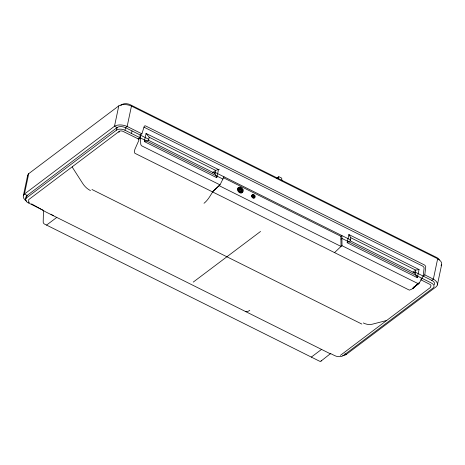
<?xml version="1.0" encoding="UTF-8"?>
<svg xmlns="http://www.w3.org/2000/svg" width="465" height="465" viewBox="0 0 465 465"><rect width="100%" height="100%" fill="white"/><g stroke="black" fill="none" stroke-linecap="round" stroke-linejoin="round"><path stroke-width="0.7" d="M43.472 210.616L43.199 221.729A1.97 1.494 53 0 0 44.518 224.078L319.461 361.154A1.97 1.494 53 0 0 321.431 360.445M254.332 197.201C248.949 196.672 256.395 192.806 254.006 197.445L254.489 197.009M254.163 197.253L254.099 196.131L252.251 194.916L252.571 194.672M140.418 137.936L138.797 139.163L138.861 140.32L134.821 149.486L134.42 151.642L134.833 153.258L334.538 252.605L341.031 246.438L340.88 236.29L341.856 235.552L342.007 245.7L416.966 283.075A2.837 2.145 53 0 0 419.494 282.673L423.173 276.1L424.121 267.956A2.505 1.895 53 0 0 422.528 266.032L144.348 127.334A1.627 1.232 53 0 0 143.981 127.148M423.173 276.1L424.801 274.873L425.748 266.736A2.505 1.895 53 0 0 424.156 264.806L145.969 126.108A1.627 1.232 53 0 0 144.173 126.544L141.889 133.821L140.261 135.042L139.727 137.594L138.099 138.814M253.675 195.626L253.756 195.224L253.239 195.341L254.018 195.393L252.251 194.916M252.268 195.724L253.204 195.102L252.233 195.835L253.268 196.352A1.244 0.942 53 0 1 253.599 197.497M23.337 195.771L27.633 175.386M441.064 265.777A9.986 5.452 11.9 0 0 437.658 258.755L131.45 106.09A9.986 5.452 11.9 0 0 125.736 104.619L124.568 104.555A9.986 5.452 11.9 0 0 118.79 105.875L28.731 173.654L24.43 194.044A9.986 5.452 11.9 0 0 26.424 201.043M43.634 210.5L28.429 202.92C25.488 201.862 24.918 198.642 26.36 196.056L117.087 127.555A6.219 3.395 11.9 0 1 125.527 127.701L148.777 139.291M25.558 199.456L26.488 197.887L27.028 195.335L24.43 194.044L114.489 126.265A9.986 5.452 11.9 0 1 120.272 124.946L121.441 125.004A9.986 5.452 11.9 0 1 127.154 126.474L141.889 133.821M72.65 166.394L72.435 167.412L82.642 183.361A15.886 12.014 53 0 0 90.489 190.604M118.79 105.875L114.489 126.265L117.087 127.555L116.552 130.107L26.488 197.887M118.953 132.432L119.145 131.397A3.081 1.686 11.9 0 1 122.632 131.188L138.797 139.163M222.886 179.054L124.992 130.247L125.527 127.701L127.154 126.474L131.45 106.09M131.479 133.478L132.014 130.932M212.336 172.858L215.638 170.37L218.509 169.551L216.789 177.706L144.342 141.587L146.062 133.432L218.509 169.551L219.37 169.167M144.342 141.587L148.562 140.308L149.207 137.251L146.062 133.432M216.789 177.706L214.993 173.428L215.638 170.37L149.207 137.251M347.163 242.707L348.878 234.552L419.058 269.543L417.343 277.698L347.163 242.707L350.18 240.829L350.825 237.772L348.878 234.552M417.343 277.698L415.059 273.176L415.698 270.119L419.058 269.543M437.658 258.755L433.363 279.145A9.986 5.452 11.9 0 1 436.269 286.696L346.21 354.475A9.986 5.452 11.9 0 1 342.647 355.667M437.367 284.969L441.663 264.579M26.36 196.056L26.249 197.823M212.429 191.946L220.009 184.878L224.008 176.799M241.033 191.504L240.835 190.04L238.778 189.011M277.803 178.56L278.831 176.706L281.726 178.153L281.871 180.85M212.708 191.865L209.965 196.259A15.886 5.731 -63.5 0 1 204.013 203.269M334.538 252.605L409.386 290.143L411.961 289.073L414.367 286.731M430.439 286.736L430.852 286.289A3.081 1.686 11.9 0 0 430.172 284.522L420.924 279.825M430.637 287.306L340.374 355.376M212.534 191.778L219.032 185.611L341.031 246.438L342.007 245.7M253.466 195.492L253.756 195.224L253.431 195.469M412.443 288.719L418.616 283.284L412.746 288.422M252.35 195.846L253.204 195.102M412.908 288.329L418.825 283.208L413.437 287.725M413.606 287.614L419.017 283.109L413.827 287.306M414.001 287.178L419.198 282.987M120.766 105.491L121.917 104.619A6.219 3.395 11.9 0 1 130.363 104.765L436.571 257.43A6.219 3.395 11.9 0 1 439.291 259.976M28.429 202.92L29.51 202.106M46.558 225.095L56.777 217.405M214.109 173.242L215.208 172.41L350.395 239.812M238.15 187.883L238.475 187.639L239.754 188.279L238.696 189.028M238.795 189.023A1.866 1.412 53 0 1 239.347 188.54L240.045 188.215A1.866 1.412 53 0 1 241.602 188.988L241.87 189.394A1.866 1.412 53 0 1 241.416 191.557A1.866 1.412 53 0 1 239.213 190.458A1.866 1.412 53 0 1 239.673 188.296L240.045 188.215M239.719 188.459A1.866 1.412 53 0 1 241.277 189.232L241.602 188.988M240.835 190.04L241.812 189.302L243.09 189.941M240.899 190.127L241.87 189.394M252.419 195.532L252.954 195.155M252.175 195.968L252.501 195.724M252.501 195.858L253.512 195.137L253.152 195.37M252.158 196.253L252.483 196.009M252.53 196.306L252.326 196.84L252.652 196.596M276.698 178.31L278.831 176.706M253.919 195.864L254.245 195.62M254.099 196.131L254.425 195.887M252.739 197.34L253.065 197.096M254.221 196.428L254.547 196.184M254.919 195.841L254.593 196.085L253.692 195.637L254.018 195.393L253.692 195.608M253.001 197.509L253.326 197.265M254.274 196.724L254.599 196.48M254.25 197.003L254.576 196.759M193.242 282.104L260.545 231.454M340.921 239.126L341.897 238.388L431.2 282.918A6.219 3.395 11.9 0 1 433.142 287.951L343.083 355.731A6.219 3.395 11.9 0 1 334.637 355.591L330.766 353.662M412.949 272.188L415.698 270.119L350.825 237.772M414.17 272.984L415.274 272.159L431.735 280.366A6.219 3.395 11.9 0 1 434.339 284.679M311.323 357.097L321.536 349.413M420.86 279.116L421.941 278.303M321.019 361.09L330.377 353.708M431.735 280.366L433.363 279.145L424.801 274.873M119.168 131.409L28.778 199.549A3.081 1.686 11.9 0 0 28.72 200.421M386.764 320.461L372.419 324.169A15.886 12.014 53 0 1 363.299 322.954M330.551 353.906L46.029 212.063L31.556 203.868M245.375 311.457L245.677 311.585A15.886 5.731 -63.5 0 0 249.775 310.289M148.562 140.308L214.993 173.428M350.18 240.829L415.059 273.176M223.677 177.851L340.88 236.29M239.429 188.523L241.486 189.551M220.009 184.878L142.412 146.19A2.069 1.564 53 0 1 140.75 143.993L140.261 135.042M91.954 189.499L361.834 324.059M344.914 353.83L346.21 354.475M53.399 215.737L50.999 214.226M241.277 189.232L241.544 189.639A1.866 1.412 53 0 1 241.091 191.801M28.784 201.903L28.429 200.99M27.598 176.706A9.986 5.452 11.9 0 1 28.731 173.654M240.312 191.847A1.866 1.412 53 0 1 239.894 191.702M239.504 191.446A1.866 1.412 53 0 1 239.161 191.103M238.888 190.702A1.866 1.412 53 0 1 238.708 190.261M116.552 130.107A6.219 3.395 11.9 0 1 124.992 130.247M252.716 194.777A1.866 1.412 53 0 0 252.338 194.858L252.024 195.05A1.866 1.412 53 0 0 252.89 198.014A1.866 1.412 53 0 0 254.721 196.399L254.541 195.957A1.866 1.412 53 0 0 253.123 194.812M242.811 191.464A3.11 2.348 53 0 1 239.347 192.527A3.11 2.348 53 0 1 237.848 188.261L238.237 187.773A3.11 2.348 53 0 1 239.388 187.314M240.068 187.372A3.11 2.348 53 0 1 240.754 187.622M242.434 189.284A3.11 2.348 53 0 1 242.736 190.016M238.562 187.529L238.173 188.017A3.11 2.348 53 0 0 240.004 192.475A3.11 2.348 53 0 0 243.189 190.516L243.061 189.772A3.11 2.348 53 0 0 238.562 187.529M252.664 194.614L252.35 194.806A1.866 1.412 53 0 0 253.216 197.77A1.866 1.412 53 0 0 255.047 196.149L254.867 195.713A1.866 1.412 53 0 0 252.664 194.614"/></g></svg>
